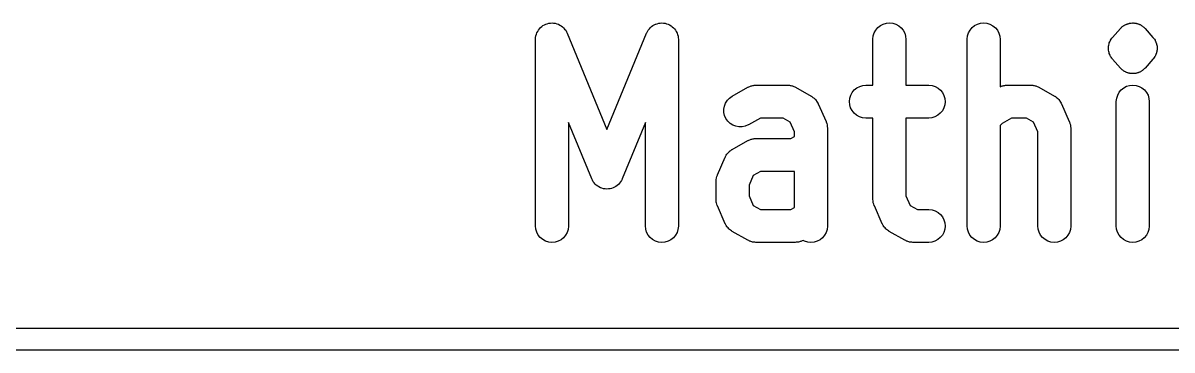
# Model space of a CAD drawing. Extents: x 70 to 232, y -98 to -51.
# Drawn here: x 131.97 to 142.43, y -97.9 to -94.92 of the extents above; entities that cross this region are included whole.
import ezdxf

# ---------------------------------------------------------------- set-up
doc = ezdxf.new("R2010")
doc.units = 0
doc.layers.add('BLACK', color=7, linetype='CONTINUOUS')

msp = doc.modelspace()

# ---------------------------------------------------------------- linework, layer by layer
at = {"layer": 'BLACK', "linetype": 'CONTINUOUS'}
for p, q in [((136.692, -94.9525), (136.704, -94.9435)), ((136.704, -94.9435), (136.717, -94.9367)), ((136.704, -94.9435), (136.704, -94.9435)), ((136.704, -94.9435), (136.704, -94.9435)), ((136.717, -94.9367), (136.73, -94.93)), ((136.73, -94.9299), (136.743, -94.9259)), ((136.73, -94.93), (136.73, -94.9299)), ((136.73, -94.93), (136.73, -94.93)), ((136.743, -94.9259), (136.758, -94.9217)), ((136.758, -94.9217), (136.772, -94.9204)), ((136.758, -94.9217), (136.758, -94.9217)), ((136.758, -94.9217), (136.758, -94.9217)), ((136.772, -94.9204), (136.787, -94.9191)), ((136.787, -94.9191), (136.787, -94.9191)), ((136.787, -94.9191), (136.787, -94.9191)), ((136.787, -94.9191), (136.801, -94.9206)), ((136.801, -94.9206), (136.816, -94.9221)), ((136.816, -94.9221), (136.816, -94.9221)), ((136.816, -94.9221), (136.816, -94.9221)), ((136.816, -94.9221), (136.831, -94.9268)), ((136.831, -94.9268), (136.844, -94.9308)), ((136.844, -94.9308), (136.844, -94.9308)), ((136.844, -94.9308), (136.844, -94.9308)), ((136.844, -94.9308), (136.858, -94.9382)), ((136.858, -94.9382), (136.87, -94.9447)), ((136.87, -94.9447), (136.87, -94.9447)), ((136.87, -94.9447), (136.87, -94.9447)), ((136.87, -94.9447), (136.881, -94.9539)), ((137.693, -94.9523), (137.704, -94.9436)), ((137.704, -94.9435), (137.716, -94.9368)), ((137.704, -94.9436), (137.704, -94.9435)), ((137.704, -94.9435), (137.704, -94.9435)), ((137.716, -94.9368), (137.729, -94.93)), ((137.729, -94.93), (137.73, -94.93)), ((137.73, -94.93), (137.742, -94.9262)), ((137.73, -94.93), (137.73, -94.93)), ((137.742, -94.9262), (137.758, -94.9217)), ((137.758, -94.9217), (137.77, -94.9206)), ((137.758, -94.9217), (137.758, -94.9217)), ((137.758, -94.9217), (137.758, -94.9217)), ((137.77, -94.9206), (137.787, -94.919)), ((137.787, -94.919), (137.787, -94.9191)), ((137.787, -94.9191), (137.787, -94.9191)), ((137.787, -94.9191), (137.8, -94.9204)), ((137.8, -94.9204), (137.816, -94.9221)), ((137.816, -94.9221), (137.816, -94.9221)), ((137.816, -94.9221), (137.816, -94.9221)), ((137.816, -94.9221), (137.828, -94.9259)), ((137.828, -94.9259), (137.844, -94.9307)), ((137.844, -94.9307), (137.844, -94.9308)), ((137.844, -94.9308), (137.844, -94.9308)), ((137.844, -94.9308), (137.856, -94.9372)), ((137.856, -94.9372), (137.87, -94.9447)), ((137.87, -94.9447), (137.87, -94.9447)), ((137.87, -94.9447), (137.87, -94.9447)), ((137.87, -94.9447), (137.881, -94.9539)), ((139.752, -94.9619), (139.775, -94.9435)), ((139.775, -94.9435), (139.801, -94.93)), ((139.801, -94.93), (139.829, -94.9217)), ((139.829, -94.9217), (139.858, -94.9191)), ((139.858, -94.9191), (139.887, -94.9221)), ((139.887, -94.9221), (139.915, -94.9308)), ((139.915, -94.9308), (139.941, -94.9447)), ((139.941, -94.9447), (139.964, -94.9634)), ((140.609, -94.9619), (140.632, -94.9435)), ((140.632, -94.9435), (140.658, -94.93)), ((140.658, -94.93), (140.686, -94.9217)), ((140.686, -94.9217), (140.715, -94.9191)), ((140.715, -94.9191), (140.744, -94.9221)), ((140.744, -94.9221), (140.772, -94.9308)), ((140.772, -94.9308), (140.798, -94.9447)), ((140.798, -94.9447), (140.821, -94.9634)), ((141.982, -94.9486), (141.986, -94.9463)), ((141.986, -94.9463), (141.989, -94.9435)), ((141.989, -94.9435), (141.993, -94.9415)), ((141.993, -94.9415), (141.997, -94.9389)), ((141.997, -94.9389), (142.002, -94.9365)), ((142.002, -94.9365), (142.007, -94.9335)), ((142.007, -94.9335), (142.011, -94.932)), ((142.011, -94.932), (142.015, -94.93)), ((142.015, -94.93), (142.019, -94.9287)), ((142.019, -94.9287), (142.024, -94.9269)), ((142.024, -94.9269), (142.029, -94.9256)), ((142.029, -94.9256), (142.035, -94.9236)), ((142.035, -94.9236), (142.039, -94.923)), ((142.039, -94.923), (142.043, -94.9217)), ((142.043, -94.9217), (142.048, -94.9213)), ((142.048, -94.9213), (142.052, -94.9203)), ((142.052, -94.9203), (142.058, -94.9201)), ((142.058, -94.9201), (142.064, -94.9192)), ((142.064, -94.9192), (142.068, -94.9195)), ((142.068, -94.9195), (142.072, -94.9191)), ((142.072, -94.9191), (142.077, -94.9195)), ((142.077, -94.9195), (142.081, -94.9194)), ((142.081, -94.9194), (142.087, -94.9203)), ((142.087, -94.9203), (142.093, -94.9206)), ((142.093, -94.9206), (142.097, -94.9216)), ((142.097, -94.9216), (142.102, -94.9221)), ((142.102, -94.9221), (142.106, -94.9234)), ((142.106, -94.9234), (142.11, -94.9241)), ((142.11, -94.9241), (142.116, -94.9262)), ((142.116, -94.9262), (142.121, -94.9276)), ((142.121, -94.9276), (142.125, -94.9295)), ((142.125, -94.9295), (142.13, -94.9308)), ((142.13, -94.9308), (142.133, -94.9329)), ((142.133, -94.9329), (142.138, -94.9344)), ((142.138, -94.9344), (142.143, -94.9375)), ((142.143, -94.9375), (142.148, -94.94)), ((142.148, -94.94), (142.151, -94.9426)), ((142.151, -94.9426), (142.155, -94.9447)), ((142.155, -94.9447), (142.159, -94.9475)), ((142.159, -94.9475), (142.162, -94.9498)), ((136.637, -95.053), (136.639, -95.0379)), ((136.639, -95.0378), (136.644, -95.0224)), ((136.639, -95.0379), (136.639, -95.0378)), ((136.639, -95.0378), (136.639, -95.0378)), ((136.644, -95.0224), (136.648, -95.01)), ((136.648, -95.0099), (136.656, -94.996)), ((136.648, -95.01), (136.648, -95.0099)), ((136.648, -95.0099), (136.648, -95.0099)), ((136.656, -94.996), (136.662, -94.9843)), ((136.662, -94.9843), (136.671, -94.9738)), ((136.662, -94.9843), (136.662, -94.9843)), ((136.662, -94.9843), (136.662, -94.9843)), ((136.671, -94.9738), (136.681, -94.9619)), ((136.681, -94.9618), (136.692, -94.9525)), ((136.681, -94.9619), (136.681, -94.9618)), ((136.681, -94.9619), (136.681, -94.9619)), ((136.881, -94.9539), (136.892, -94.9634)), ((136.892, -94.9634), (136.892, -94.9634)), ((136.892, -94.9634), (136.892, -94.9634)), ((136.892, -94.9634), (136.901, -94.9745)), ((136.901, -94.9745), (136.911, -94.986)), ((136.911, -94.986), (136.911, -94.9861)), ((136.911, -94.9861), (136.911, -94.9861)), ((136.911, -94.9861), (136.917, -94.9985)), ((136.917, -94.9985), (136.924, -95.0119)), ((136.924, -95.0119), (136.924, -95.0119)), ((136.924, -95.0119), (136.924, -95.0119)), ((136.924, -95.0119), (137.286, -95.8894)), ((137.286, -95.8894), (137.647, -95.0119)), ((137.647, -95.0119), (137.648, -95.01)), ((137.648, -95.01), (137.655, -94.9967)), ((137.648, -95.01), (137.648, -95.01)), ((137.648, -95.01), (137.648, -95.01)), ((137.655, -94.9967), (137.662, -94.9843)), ((137.662, -94.9843), (137.672, -94.972)), ((137.662, -94.9843), (137.662, -94.9843)), ((137.662, -94.9843), (137.662, -94.9843)), ((137.672, -94.972), (137.681, -94.9619)), ((137.681, -94.9619), (137.693, -94.9523)), ((137.681, -94.9619), (137.681, -94.9619)), ((137.681, -94.9619), (137.681, -94.9619)), ((137.881, -94.9539), (137.892, -94.9633)), ((137.892, -94.9633), (137.892, -94.9633)), ((137.892, -94.9633), (137.892, -94.9634)), ((137.892, -94.9634), (137.901, -94.9738)), ((137.901, -94.9738), (137.911, -94.986)), ((137.911, -94.986), (137.911, -94.986)), ((137.911, -94.986), (137.911, -94.986)), ((137.911, -94.986), (137.916, -94.996)), ((137.916, -94.996), (137.924, -95.0118)), ((137.924, -95.0118), (137.924, -95.0119)), ((137.924, -95.0119), (137.924, -95.0119)), ((137.924, -95.0119), (137.928, -95.0228)), ((137.928, -95.0228), (137.933, -95.0399)), ((137.933, -95.0399), (137.933, -95.0399)), ((137.933, -95.0399), (137.933, -95.0399)), ((137.933, -95.0399), (137.934, -95.0523)), ((137.934, -95.0523), (137.936, -95.069)), ((139.707, -95.067), (139.71, -95.0379)), ((139.71, -95.0379), (139.719, -95.01)), ((139.719, -95.01), (139.733, -94.9843)), ((139.733, -94.9843), (139.752, -94.9619)), ((139.964, -94.9634), (139.982, -94.986)), ((139.982, -94.986), (139.996, -95.0119)), ((139.996, -95.0119), (140.004, -95.0399)), ((140.004, -95.0399), (140.007, -95.069)), ((140.564, -95.067), (140.568, -95.0379)), ((140.568, -95.0379), (140.576, -95.01)), ((140.576, -95.01), (140.591, -94.9843)), ((140.591, -94.9843), (140.609, -94.9619)), ((140.821, -94.9634), (140.839, -94.986)), ((140.839, -94.986), (140.853, -95.0119)), ((140.853, -95.0119), (140.861, -95.0399)), ((140.861, -95.0399), (140.864, -95.069)), ((141.885, -95.0546), (141.888, -95.0508)), ((141.888, -95.0508), (141.959, -94.9698)), ((141.959, -94.9698), (141.96, -94.9682)), ((141.96, -94.9682), (141.964, -94.9653)), ((141.964, -94.9653), (141.966, -94.9619)), ((141.966, -94.9619), (141.97, -94.9591)), ((141.97, -94.9591), (141.973, -94.9559)), ((141.973, -94.9559), (141.978, -94.9525)), ((141.978, -94.9525), (141.982, -94.9486)), ((142.162, -94.9498), (142.167, -94.9538)), ((142.167, -94.9538), (142.171, -94.9573)), ((142.171, -94.9573), (142.174, -94.9605)), ((142.174, -94.9605), (142.178, -94.9634)), ((142.178, -94.9634), (142.181, -94.9668)), ((142.181, -94.9668), (142.184, -94.9698)), ((142.184, -94.9698), (142.255, -95.0508)), ((142.255, -95.0508), (142.257, -95.0523)), ((142.257, -95.0523), (142.259, -95.0563)), ((136.636, -95.0669), (136.637, -95.053)), ((136.636, -95.067), (136.636, -95.0669)), ((136.636, -95.0669), (136.636, -95.0669)), ((136.636, -95.069), (136.636, -95.067)), ((136.636, -96.769), (136.636, -95.069)), ((137.936, -95.069), (137.936, -95.069)), ((137.936, -95.069), (137.936, -95.069)), ((137.936, -95.069), (137.936, -96.769)), ((139.707, -95.069), (139.707, -95.067)), ((139.707, -95.4857), (139.707, -95.069)), ((140.007, -95.069), (140.007, -95.4857)), ((140.564, -95.069), (140.564, -95.067)), ((140.564, -96.769), (140.564, -95.069)), ((140.864, -95.069), (140.864, -95.5008)), ((141.85, -95.1391), (141.851, -95.1344)), ((141.851, -95.149), (141.85, -95.1391)), ((141.85, -95.1588), (141.851, -95.149)), ((141.851, -95.1296), (141.854, -95.12)), ((141.851, -95.1344), (141.851, -95.1296)), ((141.854, -95.12), (141.855, -95.1102)), ((141.855, -95.1102), (141.857, -95.1058)), ((141.857, -95.1058), (141.858, -95.1011)), ((141.858, -95.1011), (141.862, -95.0921)), ((141.862, -95.0921), (141.866, -95.0829)), ((141.866, -95.0829), (141.868, -95.0788)), ((141.868, -95.0788), (141.87, -95.0745)), ((141.87, -95.0745), (141.876, -95.0665)), ((141.876, -95.0665), (141.881, -95.0581)), ((141.881, -95.0581), (141.885, -95.0546)), ((142.259, -95.0563), (142.263, -95.0598)), ((142.263, -95.0598), (142.268, -95.0682)), ((142.268, -95.0682), (142.274, -95.0763)), ((142.274, -95.0763), (142.275, -95.0807)), ((142.275, -95.0807), (142.278, -95.0848)), ((142.278, -95.0848), (142.281, -95.0941)), ((142.281, -95.0941), (142.285, -95.1031)), ((142.285, -95.1031), (142.286, -95.1078)), ((142.286, -95.1078), (142.288, -95.1122)), ((142.288, -95.1122), (142.29, -95.122)), ((142.29, -95.122), (142.292, -95.1317)), ((142.292, -95.1317), (142.292, -95.1364)), ((142.292, -95.1364), (142.293, -95.1412)), ((142.293, -95.1412), (142.292, -95.151)), ((142.292, -95.151), (142.292, -95.1609)), ((141.851, -95.1636), (141.85, -95.1588)), ((141.851, -95.1683), (141.851, -95.1636)), ((141.853, -95.178), (141.851, -95.1683)), ((141.855, -95.1878), (141.853, -95.178)), ((141.856, -95.1922), (141.855, -95.1878)), ((141.858, -95.1969), (141.856, -95.1922)), ((141.862, -95.2059), (141.858, -95.1969)), ((141.865, -95.2152), (141.862, -95.2059)), ((141.867, -95.2193), (141.865, -95.2152)), ((141.869, -95.2237), (141.867, -95.2193)), ((141.875, -95.2318), (141.869, -95.2237)), ((141.88, -95.2402), (141.875, -95.2318)), ((141.883, -95.2437), (141.88, -95.2402)), ((141.886, -95.2477), (141.883, -95.2437)), ((141.888, -95.2492), (141.886, -95.2477)), ((141.959, -95.3302), (141.888, -95.2492)), ((142.255, -95.2492), (142.184, -95.3302)), ((142.258, -95.2454), (142.255, -95.2492)), ((142.261, -95.2419), (142.258, -95.2454)), ((142.267, -95.2335), (142.261, -95.2419)), ((142.272, -95.2255), (142.267, -95.2335)), ((142.274, -95.2212), (142.272, -95.2255)), ((142.277, -95.2171), (142.274, -95.2212)), ((142.281, -95.2079), (142.277, -95.2171)), ((142.285, -95.1989), (142.281, -95.2079)), ((142.286, -95.1942), (142.285, -95.1989)), ((142.287, -95.1898), (142.286, -95.1942)), ((142.289, -95.18), (142.287, -95.1898)), ((142.291, -95.1704), (142.289, -95.18)), ((142.292, -95.1656), (142.291, -95.1704)), ((142.292, -95.1609), (142.292, -95.1656)), ((141.962, -95.3332), (141.959, -95.3302)), ((141.965, -95.3366), (141.962, -95.3332)), ((141.968, -95.3395), (141.965, -95.3366)), ((141.971, -95.3427), (141.968, -95.3395)), ((141.976, -95.3462), (141.971, -95.3427)), ((141.98, -95.3502), (141.976, -95.3462)), ((141.984, -95.3525), (141.98, -95.3502)), ((141.988, -95.3553), (141.984, -95.3525)), ((141.991, -95.3574), (141.988, -95.3553)), ((141.995, -95.36), (141.991, -95.3574)), ((142, -95.3625), (141.995, -95.36)), ((142.005, -95.3656), (142, -95.3625)), ((142.009, -95.3671), (142.005, -95.3656)), ((142.136, -95.3665), (142.132, -95.368)), ((142.141, -95.3635), (142.136, -95.3665)), ((142.146, -95.3611), (142.141, -95.3635)), ((142.15, -95.3585), (142.146, -95.3611)), ((142.154, -95.3565), (142.15, -95.3585)), ((142.157, -95.3537), (142.154, -95.3565)), ((142.161, -95.3514), (142.157, -95.3537)), ((142.165, -95.3475), (142.161, -95.3514)), ((142.17, -95.3441), (142.165, -95.3475)), ((142.173, -95.3409), (142.17, -95.3441)), ((142.176, -95.3381), (142.173, -95.3409)), ((142.179, -95.3347), (142.176, -95.3381)), ((142.183, -95.3318), (142.179, -95.3347)), ((142.184, -95.3302), (142.183, -95.3318)), ((142.013, -95.3692), (142.009, -95.3671)), ((142.018, -95.3705), (142.013, -95.3692)), ((142.022, -95.3724), (142.018, -95.3705)), ((142.027, -95.3738), (142.022, -95.3724)), ((142.033, -95.3759), (142.027, -95.3738)), ((142.037, -95.3766), (142.033, -95.3759)), ((142.041, -95.3779), (142.037, -95.3766)), ((142.046, -95.3784), (142.041, -95.3779)), ((142.05, -95.3794), (142.046, -95.3784)), ((142.056, -95.3797), (142.05, -95.3794)), ((142.062, -95.3806), (142.056, -95.3797)), ((142.066, -95.3805), (142.062, -95.3806)), ((142.07, -95.3809), (142.066, -95.3805)), ((142.075, -95.3805), (142.07, -95.3809)), ((142.079, -95.3807), (142.075, -95.3805)), ((142.085, -95.3799), (142.079, -95.3807)), ((142.091, -95.3797), (142.085, -95.3799)), ((142.095, -95.3787), (142.091, -95.3797)), ((142.1, -95.3783), (142.095, -95.3787)), ((142.104, -95.377), (142.1, -95.3783)), ((142.108, -95.3764), (142.104, -95.377)), ((142.114, -95.3744), (142.108, -95.3764)), ((142.119, -95.3731), (142.114, -95.3744)), ((142.123, -95.3713), (142.119, -95.3731)), ((142.128, -95.37), (142.123, -95.3713)), ((142.132, -95.368), (142.128, -95.37)), ((138.426, -95.5862), (138.569, -95.5052)), ((138.569, -95.5052), (138.571, -95.5042)), ((138.571, -95.5042), (138.578, -95.5009)), ((138.578, -95.5009), (138.586, -95.497)), ((138.586, -95.497), (138.592, -95.4952)), ((138.592, -95.4952), (138.598, -95.4927)), ((138.598, -95.4927), (138.606, -95.491)), ((138.606, -95.491), (138.614, -95.4886)), ((138.614, -95.4886), (138.62, -95.4879)), ((138.62, -95.4879), (138.626, -95.4866)), ((138.626, -95.4866), (138.635, -95.4865)), ((138.635, -95.4865), (138.643, -95.4857)), ((138.643, -95.4857), (138.929, -95.4857)), ((138.929, -95.4857), (138.931, -95.4857)), ((138.931, -95.4857), (138.939, -95.4867)), ((138.939, -95.4867), (138.947, -95.4869)), ((138.947, -95.4869), (138.953, -95.4883)), ((138.953, -95.4883), (138.96, -95.489)), ((138.96, -95.489), (138.968, -95.4915)), ((138.968, -95.4915), (138.976, -95.4933)), ((138.976, -95.4933), (138.982, -95.4959)), ((138.982, -95.4959), (138.988, -95.4978)), ((138.988, -95.4978), (138.995, -95.5018)), ((138.995, -95.5018), (139.003, -95.5052)), ((139.003, -95.5052), (139.145, -95.5862)), ((139.505, -95.5776), (139.519, -95.5518)), ((139.519, -95.5518), (139.537, -95.5293)), ((139.537, -95.5293), (139.56, -95.5108)), ((139.56, -95.5108), (139.586, -95.497)), ((139.586, -95.497), (139.614, -95.4886)), ((139.614, -95.4886), (139.643, -95.4857)), ((139.643, -95.4857), (139.707, -95.4857)), ((140.007, -95.4857), (140.214, -95.4857)), ((140.214, -95.4857), (140.216, -95.4857)), ((140.216, -95.4857), (140.245, -95.489)), ((140.245, -95.489), (140.273, -95.4978)), ((140.273, -95.4978), (140.299, -95.5119)), ((140.299, -95.5119), (140.321, -95.5308)), ((140.321, -95.5308), (140.34, -95.5536)), ((140.34, -95.5536), (140.353, -95.5795)), ((140.864, -95.5008), (140.871, -95.497)), ((140.871, -95.497), (140.878, -95.4952)), ((140.878, -95.4952), (140.883, -95.4927)), ((140.883, -95.4927), (140.891, -95.491)), ((140.891, -95.491), (140.899, -95.4886)), ((140.899, -95.4886), (140.906, -95.4879)), ((140.906, -95.4879), (140.912, -95.4866)), ((140.912, -95.4866), (140.92, -95.4865)), ((140.92, -95.4865), (140.929, -95.4857)), ((140.929, -95.4857), (141.143, -95.4857)), ((141.143, -95.4857), (141.145, -95.4857)), ((141.145, -95.4857), (141.153, -95.4867)), ((141.153, -95.4867), (141.161, -95.4869)), ((141.161, -95.4869), (141.168, -95.4883)), ((141.168, -95.4883), (141.174, -95.489)), ((141.174, -95.489), (141.182, -95.4915)), ((141.182, -95.4915), (141.19, -95.4933)), ((141.19, -95.4933), (141.196, -95.4959)), ((141.196, -95.4959), (141.202, -95.4978)), ((141.202, -95.4978), (141.209, -95.5018)), ((141.209, -95.5018), (141.217, -95.5052)), ((141.217, -95.5052), (141.36, -95.5862)), ((141.934, -95.5766), (141.948, -95.551)), ((141.948, -95.551), (141.966, -95.5285)), ((141.966, -95.5285), (141.989, -95.5102)), ((141.989, -95.5102), (142.015, -95.4966)), ((142.015, -95.4966), (142.043, -95.4884)), ((142.043, -95.4884), (142.072, -95.4857)), ((142.072, -95.4857), (142.102, -95.4888)), ((142.102, -95.4888), (142.13, -95.4974)), ((142.13, -95.4974), (142.155, -95.5114)), ((142.155, -95.5114), (142.178, -95.53)), ((142.178, -95.53), (142.196, -95.5527)), ((142.196, -95.5527), (142.21, -95.5786)), ((138.35, -95.705), (138.356, -95.6762)), ((138.356, -95.6762), (138.366, -95.6489)), ((138.366, -95.6489), (138.382, -95.6242)), ((138.382, -95.6242), (138.402, -95.603)), ((138.402, -95.603), (138.426, -95.5862)), ((139.145, -95.5862), (139.147, -95.5872)), ((139.147, -95.5872), (139.15, -95.5889)), ((139.15, -95.5889), (139.152, -95.5903)), ((139.152, -95.5903), (139.161, -95.5975)), ((139.161, -95.5975), (139.171, -95.6044)), ((139.171, -95.6044), (139.173, -95.6066)), ((139.173, -95.6066), (139.175, -95.6084)), ((139.175, -95.6084), (139.183, -95.6173)), ((139.183, -95.6173), (139.191, -95.6258)), ((139.191, -95.6258), (139.192, -95.6284)), ((139.192, -95.6284), (139.194, -95.6306)), ((139.194, -95.6306), (139.2, -95.6408)), ((139.2, -95.6408), (139.206, -95.6508)), ((139.206, -95.6508), (139.207, -95.6535)), ((139.207, -95.6535), (139.209, -95.6561)), ((139.209, -95.6561), (139.28, -95.818)), ((139.493, -95.6347), (139.496, -95.6056)), ((139.496, -95.6638), (139.493, -95.6347)), ((139.496, -95.6056), (139.505, -95.5776)), ((139.504, -95.6919), (139.496, -95.6638)), ((140.353, -95.5795), (140.362, -95.6076)), ((140.361, -95.6659), (140.353, -95.6938)), ((140.364, -95.6368), (140.361, -95.6659)), ((140.362, -95.6076), (140.364, -95.6368)), ((141.36, -95.5862), (141.361, -95.5872)), ((141.361, -95.5872), (141.364, -95.5889)), ((141.364, -95.5889), (141.367, -95.5903)), ((141.367, -95.5903), (141.376, -95.5975)), ((141.376, -95.5975), (141.385, -95.6044)), ((141.385, -95.6044), (141.387, -95.6066)), ((141.387, -95.6066), (141.39, -95.6084)), ((141.39, -95.6084), (141.397, -95.6173)), ((141.397, -95.6173), (141.405, -95.6258)), ((141.405, -95.6258), (141.407, -95.6284)), ((141.407, -95.6284), (141.409, -95.6306)), ((141.409, -95.6306), (141.414, -95.6408)), ((141.414, -95.6408), (141.42, -95.6508)), ((141.42, -95.6508), (141.421, -95.6535)), ((141.421, -95.6535), (141.423, -95.6561)), ((141.423, -95.6561), (141.494, -95.818)), ((141.921, -95.6336), (141.925, -95.6045)), ((141.921, -95.6357), (141.921, -95.6336)), ((141.921, -96.769), (141.921, -95.6357)), ((141.925, -95.6045), (141.934, -95.5766)), ((142.21, -95.5786), (142.219, -95.6066)), ((142.219, -95.6066), (142.221, -95.6357)), ((142.221, -95.6357), (142.221, -96.769)), ((138.351, -95.7343), (138.35, -95.705)), ((138.357, -95.7629), (138.351, -95.7343)), ((138.369, -95.7897), (138.357, -95.7629)), ((139.517, -95.7178), (139.504, -95.6919)), ((139.536, -95.7407), (139.517, -95.7178)), ((139.558, -95.7595), (139.536, -95.7407)), ((139.584, -95.7736), (139.558, -95.7595)), ((139.612, -95.7824), (139.584, -95.7736)), ((139.641, -95.7857), (139.612, -95.7824)), ((140.243, -95.7829), (140.214, -95.7857)), ((140.271, -95.7744), (140.243, -95.7829)), ((140.297, -95.7607), (140.271, -95.7744)), ((140.32, -95.7421), (140.297, -95.7607)), ((140.339, -95.7196), (140.32, -95.7421)), ((140.353, -95.6938), (140.339, -95.7196)), ((137.147, -96.3404), (136.936, -95.8273)), ((136.936, -95.8273), (136.936, -96.769)), ((137.636, -95.8273), (137.424, -96.3404)), ((137.636, -96.769), (137.636, -95.8273)), ((138.386, -95.8138), (138.369, -95.7897)), ((138.407, -95.8341), (138.386, -95.8138)), ((138.431, -95.85), (138.407, -95.8341)), ((138.458, -95.8608), (138.431, -95.85)), ((138.487, -95.8661), (138.458, -95.8608)), ((138.517, -95.8657), (138.487, -95.8661)), ((138.545, -95.8597), (138.517, -95.8657)), ((138.572, -95.8482), (138.545, -95.8597)), ((138.574, -95.8472), (138.572, -95.8482)), ((138.682, -95.7857), (138.574, -95.8472)), ((138.889, -95.7857), (138.682, -95.7857)), ((138.954, -95.8227), (138.889, -95.7857)), ((138.993, -95.9102), (138.954, -95.8227)), ((139.28, -95.818), (139.281, -95.8199)), ((139.281, -95.8199), (139.281, -95.8207)), ((139.281, -95.8207), (139.282, -95.8214)), ((139.282, -95.8214), (139.286, -95.8347)), ((139.286, -95.8347), (139.29, -95.8479)), ((139.29, -95.8479), (139.29, -95.8487)), ((139.29, -95.8487), (139.29, -95.8494)), ((139.29, -95.8494), (139.291, -95.8632)), ((139.291, -95.8632), (139.293, -95.877)), ((139.293, -95.877), (139.293, -95.8778)), ((139.293, -95.8778), (139.293, -95.8786)), ((139.293, -95.8786), (139.293, -96.769)), ((139.643, -95.7857), (139.641, -95.7857)), ((139.707, -95.7857), (139.643, -95.7857)), ((139.707, -96.5262), (139.707, -95.7857)), ((140.214, -95.7857), (140.007, -95.7857)), ((140.007, -95.7857), (140.007, -96.4946)), ((140.882, -95.8348), (140.864, -95.8543)), ((140.864, -95.8543), (140.864, -96.769)), ((140.968, -95.7857), (140.882, -95.8348)), ((141.103, -95.7857), (140.968, -95.7857)), ((141.169, -95.8227), (141.103, -95.7857)), ((141.207, -95.9102), (141.169, -95.8227)), ((141.494, -95.818), (141.495, -95.8199)), ((141.495, -95.8199), (141.495, -95.8207)), ((141.495, -95.8207), (141.496, -95.8214)), ((141.496, -95.8214), (141.5, -95.8347)), ((141.5, -95.8347), (141.504, -95.8479)), ((141.504, -95.8479), (141.504, -95.8487)), ((141.504, -95.8487), (141.504, -95.8494)), ((141.504, -95.8494), (141.506, -95.8632)), ((141.506, -95.8632), (141.507, -95.877)), ((141.507, -95.877), (141.507, -95.8778)), ((141.507, -95.8778), (141.507, -95.8786)), ((141.507, -95.8786), (141.507, -96.769)), ((138.426, -96.0719), (138.569, -95.9909)), ((138.569, -95.9909), (138.571, -95.9899)), ((138.571, -95.9899), (138.578, -95.9866)), ((138.578, -95.9866), (138.586, -95.9827)), ((138.586, -95.9827), (138.592, -95.9809)), ((138.592, -95.9809), (138.598, -95.9784)), ((138.598, -95.9784), (138.606, -95.9767)), ((138.606, -95.9767), (138.614, -95.9743)), ((138.614, -95.9743), (138.62, -95.9737)), ((138.62, -95.9737), (138.626, -95.9723)), ((138.626, -95.9723), (138.635, -95.9722)), ((138.635, -95.9722), (138.643, -95.9714)), ((138.643, -95.9714), (138.96, -95.9714)), ((138.96, -95.9714), (138.993, -95.9531)), ((138.993, -95.9531), (138.993, -95.9102)), ((141.207, -96.769), (141.207, -95.9102)), ((138.39, -96.1014), (138.398, -96.0927)), ((138.398, -96.0927), (138.4, -96.0909)), ((138.4, -96.0909), (138.402, -96.0887)), ((138.402, -96.0887), (138.412, -96.082)), ((138.412, -96.082), (138.421, -96.0749)), ((138.421, -96.0749), (138.424, -96.0736)), ((138.424, -96.0736), (138.426, -96.0719)), ((138.291, -96.3037), (138.363, -96.1418)), ((138.363, -96.1418), (138.364, -96.1399)), ((138.364, -96.1399), (138.365, -96.1374)), ((138.365, -96.1374), (138.366, -96.1346)), ((138.366, -96.1346), (138.372, -96.1247)), ((138.372, -96.1247), (138.378, -96.1146)), ((138.378, -96.1146), (138.38, -96.1124)), ((138.38, -96.1124), (138.382, -96.1099)), ((138.382, -96.1099), (138.39, -96.1014)), ((138.287, -96.3184), (138.291, -96.3052)), ((138.291, -96.3045), (138.291, -96.3037)), ((138.291, -96.3052), (138.291, -96.3045)), ((138.682, -96.2714), (138.617, -96.3084)), ((138.993, -96.2714), (138.682, -96.2714)), ((138.993, -96.6007), (138.993, -96.2714)), ((137.147, -96.3405), (137.147, -96.3404)), ((137.154, -96.3527), (137.147, -96.3405)), ((137.147, -96.3405), (137.147, -96.3405)), ((137.161, -96.3663), (137.154, -96.3527)), ((137.161, -96.3664), (137.161, -96.3663)), ((137.161, -96.3663), (137.161, -96.3663)), ((137.169, -96.3765), (137.161, -96.3664)), ((137.179, -96.389), (137.169, -96.3765)), ((137.179, -96.3891), (137.179, -96.389)), ((137.179, -96.389), (137.179, -96.389)), ((137.189, -96.3974), (137.179, -96.3891)), ((137.202, -96.4077), (137.189, -96.3974)), ((137.213, -96.4137), (137.202, -96.4077)), ((137.202, -96.4077), (137.202, -96.4077)), ((137.202, -96.4077), (137.202, -96.4077)), ((137.368, -96.4089), (137.354, -96.4159)), ((137.378, -96.4006), (137.368, -96.4088)), ((137.368, -96.4088), (137.368, -96.4088)), ((137.368, -96.4088), (137.368, -96.4089)), ((137.391, -96.3905), (137.378, -96.4006)), ((137.399, -96.3804), (137.391, -96.3905)), ((137.391, -96.3905), (137.391, -96.3905)), ((137.391, -96.3905), (137.391, -96.3905)), ((137.409, -96.3681), (137.399, -96.3804)), ((137.41, -96.368), (137.409, -96.3681)), ((137.409, -96.3681), (137.409, -96.3681)), ((137.417, -96.3552), (137.41, -96.368)), ((137.424, -96.3425), (137.417, -96.3552)), ((137.424, -96.3404), (137.424, -96.3424)), ((137.424, -96.3424), (137.424, -96.3424)), ((137.424, -96.3424), (137.424, -96.3425)), ((138.279, -96.3606), (138.28, -96.3468)), ((138.279, -96.3614), (138.279, -96.3606)), ((138.279, -96.3622), (138.279, -96.3614)), ((138.279, -96.3643), (138.279, -96.3622)), ((138.279, -96.5262), (138.279, -96.3643)), ((138.28, -96.3468), (138.282, -96.3331)), ((138.282, -96.3315), (138.287, -96.3184)), ((138.282, -96.3323), (138.282, -96.3315)), ((138.282, -96.3331), (138.282, -96.3323)), ((138.617, -96.3084), (138.579, -96.3959)), ((138.579, -96.3959), (138.579, -96.4946)), ((137.228, -96.4216), (137.213, -96.4137)), ((137.24, -96.4254), (137.228, -96.4216)), ((137.228, -96.4216), (137.228, -96.4216)), ((137.228, -96.4216), (137.228, -96.4216)), ((137.256, -96.4303), (137.24, -96.4254)), ((137.27, -96.4318), (137.256, -96.4303)), ((137.256, -96.4303), (137.256, -96.4303)), ((137.256, -96.4303), (137.256, -96.4303)), ((137.285, -96.4333), (137.27, -96.4318)), ((137.299, -96.432), (137.285, -96.4333)), ((137.285, -96.4333), (137.285, -96.4333)), ((137.285, -96.4333), (137.285, -96.4333)), ((137.314, -96.4307), (137.299, -96.432)), ((137.328, -96.4266), (137.314, -96.4307)), ((137.314, -96.4307), (137.314, -96.4307)), ((137.314, -96.4307), (137.314, -96.4307)), ((137.342, -96.4224), (137.328, -96.4266)), ((137.354, -96.4159), (137.342, -96.4224)), ((137.342, -96.4224), (137.342, -96.4224)), ((137.342, -96.4224), (137.342, -96.4224)), ((138.579, -96.4946), (138.617, -96.5821)), ((140.007, -96.4946), (140.046, -96.5821)), ((138.279, -96.527), (138.279, -96.5262)), ((138.279, -96.5278), (138.279, -96.527)), ((138.28, -96.5415), (138.279, -96.5278)), ((138.281, -96.5553), (138.28, -96.5415)), ((138.282, -96.5561), (138.281, -96.5553)), ((138.282, -96.5569), (138.282, -96.5561)), ((138.286, -96.5701), (138.282, -96.5569)), ((138.29, -96.5834), (138.286, -96.5701)), ((138.29, -96.5841), (138.29, -96.5834)), ((138.291, -96.5848), (138.29, -96.5841)), ((138.291, -96.5867), (138.291, -96.5848)), ((138.363, -96.7486), (138.291, -96.5867)), ((138.617, -96.5821), (138.682, -96.619)), ((138.682, -96.619), (138.96, -96.619)), ((138.96, -96.619), (138.993, -96.6007)), ((139.707, -96.527), (139.707, -96.5262)), ((139.707, -96.5278), (139.707, -96.527)), ((139.709, -96.5415), (139.707, -96.5278)), ((139.71, -96.5553), (139.709, -96.5415)), ((139.71, -96.5561), (139.71, -96.5553)), ((139.71, -96.5569), (139.71, -96.5561)), ((139.714, -96.5701), (139.71, -96.5569)), ((139.718, -96.5834), (139.714, -96.5701)), ((139.719, -96.5841), (139.718, -96.5834)), ((139.719, -96.5848), (139.719, -96.5841)), ((139.72, -96.5867), (139.719, -96.5848)), ((139.791, -96.7486), (139.72, -96.5867)), ((140.046, -96.5821), (140.111, -96.619)), ((140.111, -96.619), (140.214, -96.619)), ((140.214, -96.619), (140.216, -96.6191)), ((140.216, -96.6191), (140.245, -96.6223)), ((140.245, -96.6223), (140.273, -96.6312)), ((140.273, -96.6312), (140.299, -96.6453)), ((140.299, -96.6453), (140.321, -96.6641)), ((140.321, -96.6641), (140.34, -96.6869)), ((140.34, -96.6869), (140.353, -96.7129)), ((140.353, -96.7129), (140.362, -96.7409)), ((136.639, -96.7982), (136.636, -96.769)), ((136.647, -96.8262), (136.639, -96.7982)), ((136.661, -96.8521), (136.647, -96.8262)), ((136.924, -96.8281), (136.909, -96.8538)), ((136.932, -96.8002), (136.924, -96.8281)), ((136.936, -96.7711), (136.932, -96.8002)), ((136.936, -96.769), (136.936, -96.7711)), ((137.639, -96.7982), (137.636, -96.769)), ((137.647, -96.8262), (137.639, -96.7982)), ((137.661, -96.8521), (137.647, -96.8262)), ((137.924, -96.8281), (137.909, -96.8538)), ((137.932, -96.8002), (137.924, -96.8281)), ((137.936, -96.7711), (137.932, -96.8002)), ((137.936, -96.769), (137.936, -96.7711)), ((138.364, -96.7512), (138.363, -96.7486)), ((138.365, -96.754), (138.364, -96.7512)), ((138.371, -96.764), (138.365, -96.754)), ((138.377, -96.7741), (138.371, -96.764)), ((138.379, -96.7764), (138.377, -96.7741)), ((138.381, -96.7789), (138.379, -96.7764)), ((138.389, -96.7875), (138.381, -96.7789)), ((138.396, -96.7964), (138.389, -96.7875)), ((138.399, -96.7982), (138.396, -96.7964)), ((138.401, -96.8004), (138.399, -96.7982)), ((138.41, -96.8072), (138.401, -96.8004)), ((138.419, -96.8145), (138.41, -96.8072)), ((138.422, -96.8158), (138.419, -96.8145)), ((138.424, -96.8176), (138.422, -96.8158)), ((138.426, -96.8186), (138.424, -96.8176)), ((138.569, -96.8995), (138.426, -96.8186)), ((139.281, -96.8281), (139.267, -96.8538)), ((139.29, -96.8002), (139.281, -96.8281)), ((139.293, -96.7711), (139.29, -96.8002)), ((139.293, -96.769), (139.293, -96.7711)), ((139.793, -96.7512), (139.791, -96.7486)), ((139.794, -96.754), (139.793, -96.7512)), ((139.8, -96.764), (139.794, -96.754)), ((139.806, -96.7741), (139.8, -96.764)), ((139.808, -96.7764), (139.806, -96.7741)), ((139.809, -96.7789), (139.808, -96.7764)), ((139.817, -96.7875), (139.809, -96.7789)), ((139.825, -96.7964), (139.817, -96.7875)), ((139.827, -96.7982), (139.825, -96.7964)), ((139.829, -96.8004), (139.827, -96.7982)), ((139.839, -96.8072), (139.829, -96.8004)), ((139.848, -96.8145), (139.839, -96.8072)), ((139.85, -96.8158), (139.848, -96.8145)), ((139.853, -96.8176), (139.85, -96.8158)), ((139.855, -96.8186), (139.853, -96.8176)), ((139.997, -96.8995), (139.855, -96.8186)), ((140.353, -96.8272), (140.339, -96.8529)), ((140.361, -96.7992), (140.353, -96.8272)), ((140.364, -96.7701), (140.361, -96.7992)), ((140.362, -96.7409), (140.364, -96.7701)), ((140.567, -96.7982), (140.564, -96.769)), ((140.576, -96.8262), (140.567, -96.7982)), ((140.589, -96.8521), (140.576, -96.8262)), ((140.852, -96.8281), (140.838, -96.8538)), ((140.861, -96.8002), (140.852, -96.8281)), ((140.864, -96.7711), (140.861, -96.8002)), ((140.864, -96.769), (140.864, -96.7711)), ((141.21, -96.7982), (141.207, -96.769)), ((141.218, -96.8262), (141.21, -96.7982)), ((141.232, -96.8521), (141.218, -96.8262)), ((141.495, -96.8281), (141.481, -96.8538)), ((141.504, -96.8002), (141.495, -96.8281)), ((141.507, -96.7711), (141.504, -96.8002)), ((141.507, -96.769), (141.507, -96.7711)), ((141.924, -96.7982), (141.921, -96.769)), ((141.933, -96.8262), (141.924, -96.7982)), ((141.946, -96.8521), (141.933, -96.8262)), ((142.209, -96.8281), (142.195, -96.8538)), ((142.218, -96.8002), (142.209, -96.8281)), ((142.221, -96.7711), (142.218, -96.8002)), ((142.221, -96.769), (142.221, -96.7711)), ((136.679, -96.8747), (136.661, -96.8521)), ((136.702, -96.8934), (136.679, -96.8747)), ((136.728, -96.9073), (136.702, -96.8934)), ((136.756, -96.916), (136.728, -96.9073)), ((136.785, -96.919), (136.756, -96.916)), ((136.814, -96.9164), (136.785, -96.919)), ((136.842, -96.9081), (136.814, -96.9164)), ((136.868, -96.8946), (136.842, -96.9081)), ((136.891, -96.8762), (136.868, -96.8946)), ((136.909, -96.8538), (136.891, -96.8762)), ((137.679, -96.8747), (137.661, -96.8521)), ((137.702, -96.8934), (137.679, -96.8747)), ((137.728, -96.9073), (137.702, -96.8934)), ((137.756, -96.916), (137.728, -96.9073)), ((137.785, -96.919), (137.756, -96.916)), ((137.814, -96.9164), (137.785, -96.919)), ((137.842, -96.9081), (137.814, -96.9164)), ((137.868, -96.8946), (137.842, -96.9081)), ((137.891, -96.8762), (137.868, -96.8946)), ((137.909, -96.8538), (137.891, -96.8762)), ((138.576, -96.9029), (138.569, -96.8995)), ((138.584, -96.9069), (138.576, -96.9029)), ((138.59, -96.9088), (138.584, -96.9069)), ((138.596, -96.9114), (138.59, -96.9088)), ((138.604, -96.9133), (138.596, -96.9114)), ((138.612, -96.9158), (138.604, -96.9133)), ((138.618, -96.9165), (138.612, -96.9158)), ((138.624, -96.9179), (138.618, -96.9165)), ((138.633, -96.9181), (138.624, -96.9179)), ((138.641, -96.919), (138.633, -96.9181)), ((138.643, -96.919), (138.641, -96.919)), ((139, -96.919), (138.643, -96.919)), ((139.008, -96.9182), (139, -96.919)), ((139.017, -96.9181), (139.008, -96.9182)), ((139.023, -96.9168), (139.017, -96.9181)), ((139.029, -96.9162), (139.023, -96.9168)), ((139.037, -96.9138), (139.029, -96.9162)), ((139.045, -96.9121), (139.037, -96.9138)), ((139.051, -96.9096), (139.045, -96.9121)), ((139.057, -96.9077), (139.051, -96.9096)), ((139.064, -96.9038), (139.057, -96.9077)), ((139.072, -96.9006), (139.064, -96.9038)), ((139.085, -96.9073), (139.072, -96.9005)), ((139.072, -96.9005), (139.072, -96.9006)), ((139.113, -96.916), (139.085, -96.9073)), ((139.142, -96.919), (139.113, -96.916)), ((139.171, -96.9164), (139.142, -96.919)), ((139.199, -96.9081), (139.171, -96.9164)), ((139.225, -96.8946), (139.199, -96.9081)), ((139.248, -96.8762), (139.225, -96.8946)), ((139.267, -96.8538), (139.248, -96.8762)), ((140.005, -96.9029), (139.997, -96.8995)), ((140.012, -96.9069), (140.005, -96.9029)), ((140.018, -96.9088), (140.012, -96.9069)), ((140.024, -96.9114), (140.018, -96.9088)), ((140.032, -96.9133), (140.024, -96.9114)), ((140.04, -96.9158), (140.032, -96.9133)), ((140.047, -96.9165), (140.04, -96.9158)), ((140.053, -96.9179), (140.047, -96.9165)), ((140.061, -96.9181), (140.053, -96.9179)), ((140.069, -96.919), (140.061, -96.9181)), ((140.071, -96.919), (140.069, -96.919)), ((140.214, -96.919), (140.071, -96.919)), ((140.243, -96.9162), (140.214, -96.919)), ((140.271, -96.9077), (140.243, -96.9162)), ((140.297, -96.894), (140.271, -96.9077)), ((140.32, -96.8755), (140.297, -96.894)), ((140.339, -96.8529), (140.32, -96.8755)), ((140.608, -96.8747), (140.589, -96.8521)), ((140.63, -96.8934), (140.608, -96.8747)), ((140.656, -96.9073), (140.63, -96.8934)), ((140.684, -96.916), (140.656, -96.9073)), ((140.713, -96.919), (140.684, -96.916)), ((140.742, -96.9164), (140.713, -96.919)), ((140.77, -96.9081), (140.742, -96.9164)), ((140.796, -96.8946), (140.77, -96.9081)), ((140.819, -96.8762), (140.796, -96.8946)), ((140.838, -96.8538), (140.819, -96.8762)), ((141.251, -96.8747), (141.232, -96.8521)), ((141.273, -96.8934), (141.251, -96.8747)), ((141.299, -96.9073), (141.273, -96.8934)), ((141.327, -96.916), (141.299, -96.9073)), ((141.356, -96.919), (141.327, -96.916)), ((141.385, -96.9164), (141.356, -96.919)), ((141.413, -96.9081), (141.385, -96.9164)), ((141.439, -96.8946), (141.413, -96.9081)), ((141.462, -96.8762), (141.439, -96.8946)), ((141.481, -96.8538), (141.462, -96.8762)), ((141.965, -96.8747), (141.946, -96.8521)), ((141.988, -96.8934), (141.965, -96.8747)), ((142.013, -96.9073), (141.988, -96.8934)), ((142.041, -96.916), (142.013, -96.9073)), ((142.07, -96.919), (142.041, -96.916)), ((142.1, -96.9164), (142.07, -96.919)), ((142.128, -96.9081), (142.1, -96.9164)), ((142.154, -96.8946), (142.128, -96.9081)), ((142.176, -96.8762), (142.154, -96.8946)), ((142.195, -96.8538), (142.176, -96.8762)), ((76.3049, -97.7), (147.295, -97.7)), ((147.295, -97.9), (76.2951, -97.9))]:
    msp.add_line(p, q, dxfattribs=at)

doc.saveas('drawing.dxf')
